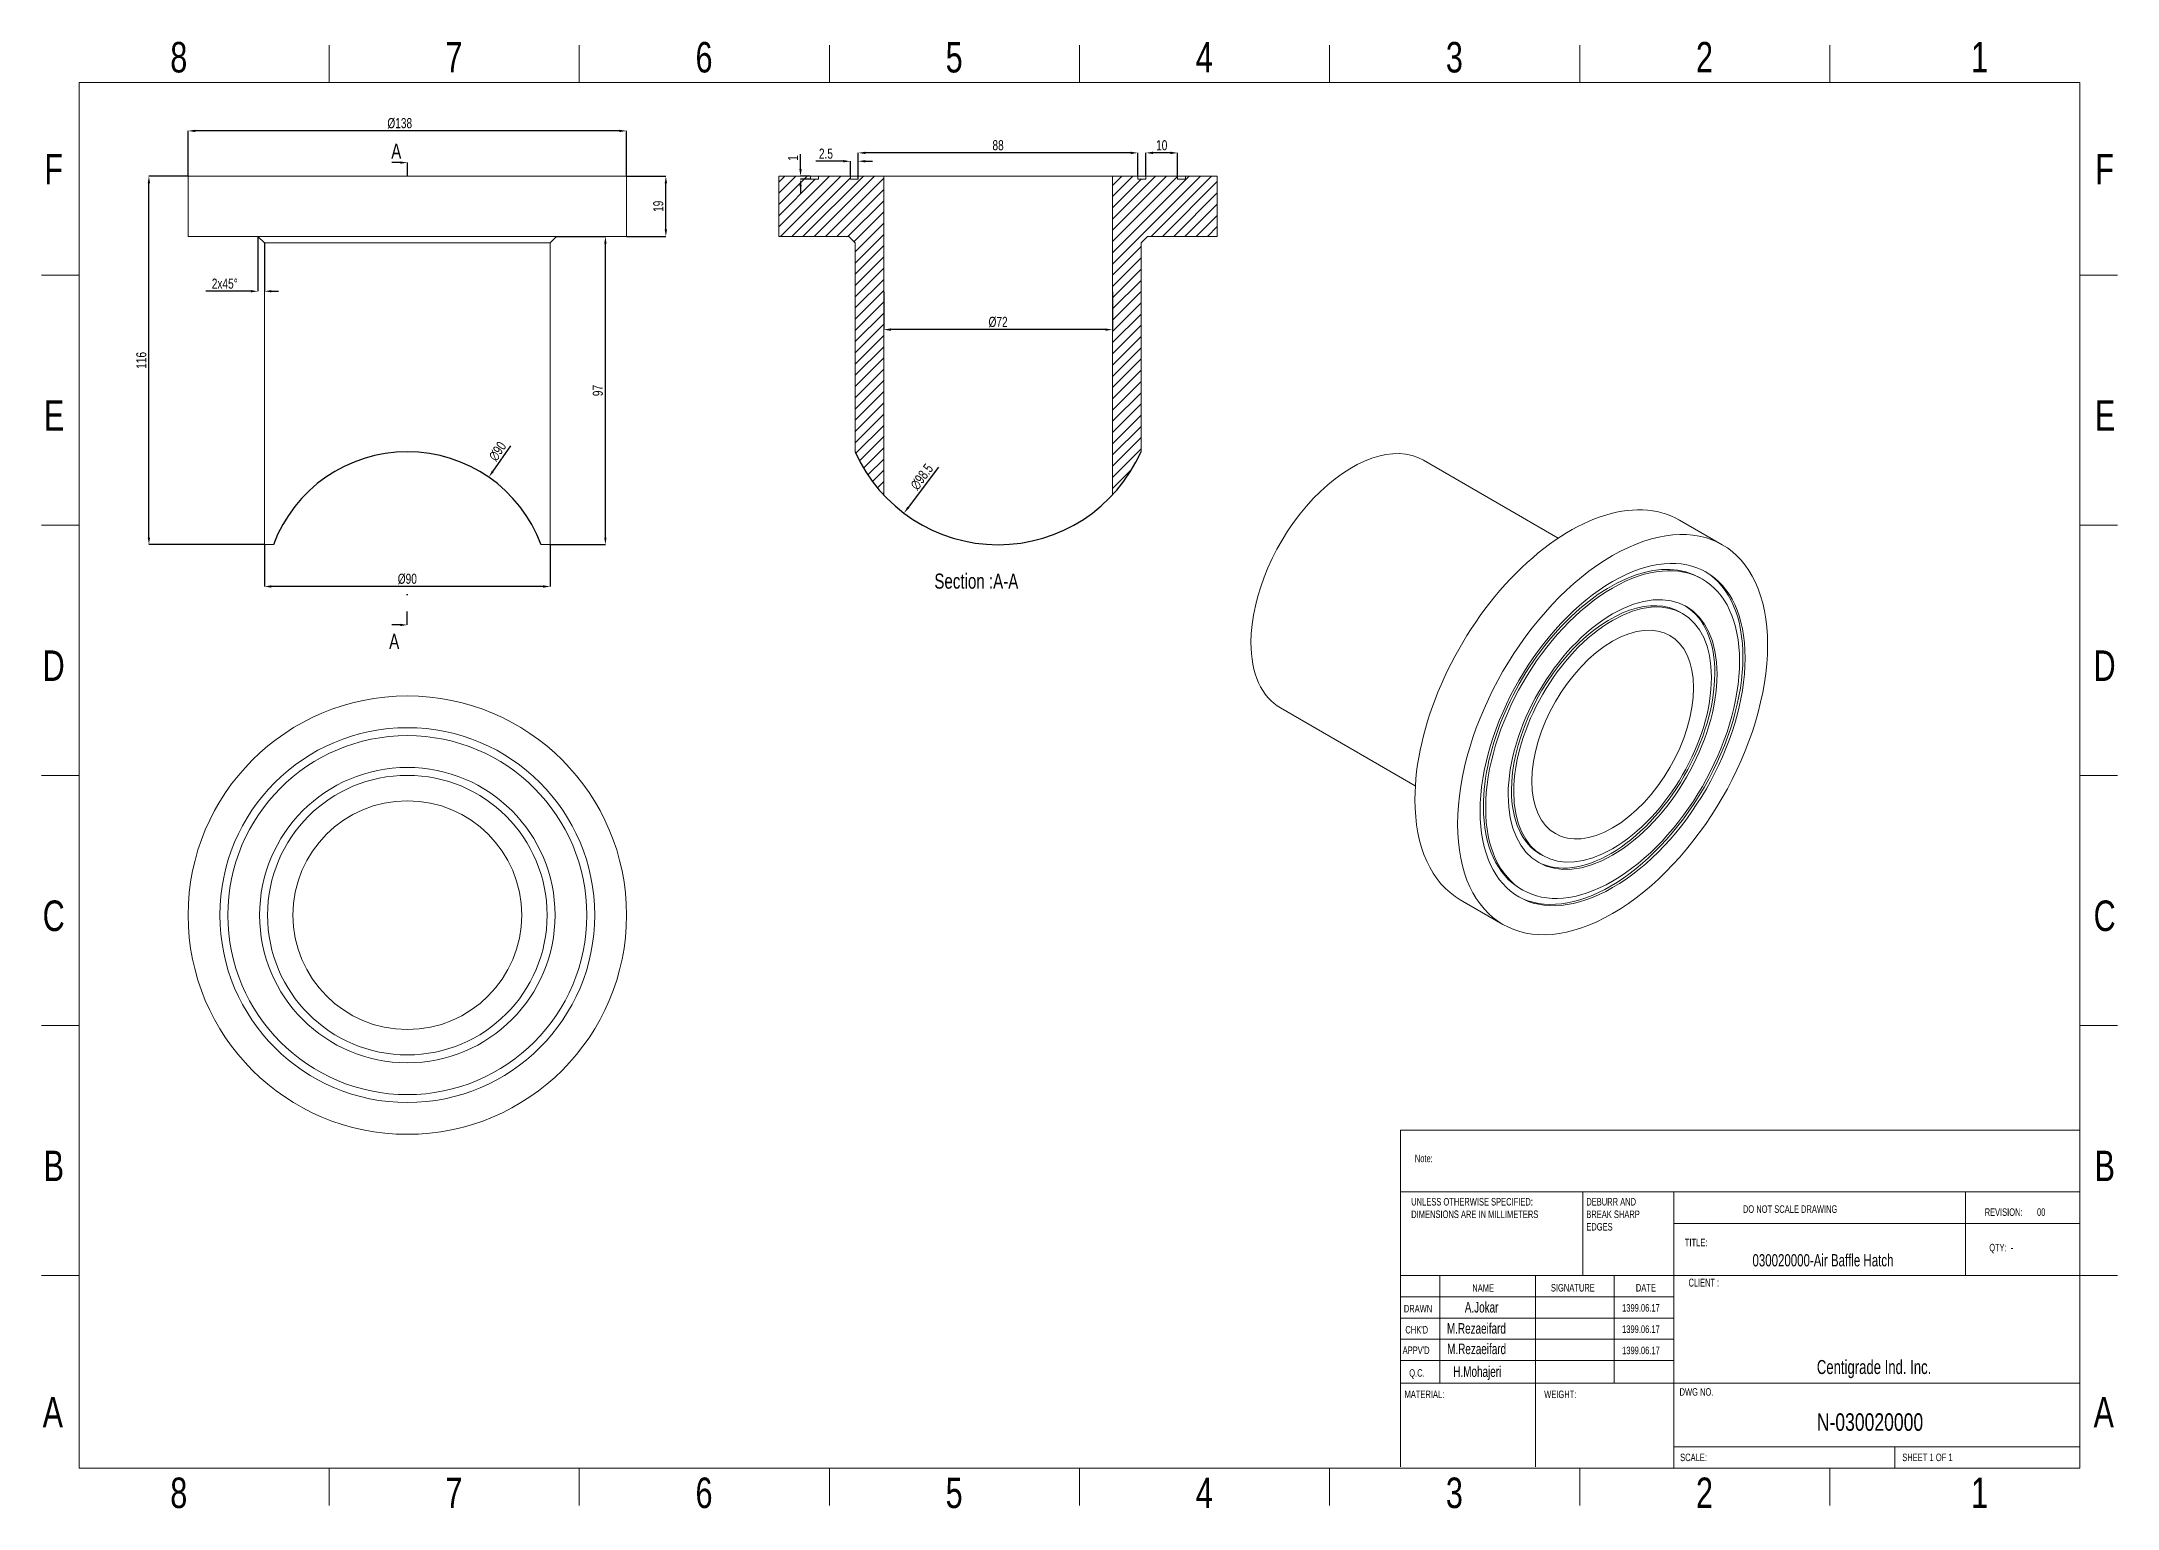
# Model space of a CAD drawing. Header units: millimetres. Extents: x 3487 to 4141, y 1529 to 1991.
import ezdxf

# ---------------------------------------------------------------- set-up
doc = ezdxf.new("R2010")
doc.units = ezdxf.units.MM
doc.header["$MEASUREMENT"] = 0
doc.styles.add('SLDTEXTSTYLE0', font='TXT', dxfattribs={"width": 0.75})
doc.styles.add('SLDTEXTSTYLE1', font='TXT', dxfattribs={"width": 0.686449})
doc.styles.add('SLDTEXTSTYLE2', font='TXT', dxfattribs={"width": 0.652778})
doc.styles.add('SLDTEXTSTYLE3', font='TXT', dxfattribs={"width": 0.692308})
doc.styles.add('SLDTEXTSTYLE4', font='TXT', dxfattribs={"width": 0.7})
doc.styles.add('SLDTEXTSTYLE5', font='TXT', dxfattribs={"width": 0.678571})
doc.dimstyles.new('SLDDIMSTYLE0', dxfattribs={"dimscale": 1.5, "dimtxt": 2.116667, "dimasz": 1.5, "dimexe": 0, "dimexo": 0.0625, "dimgap": 0.529167, "dimtad": 1, "dimdec": 1, "dimrnd": 1e-09, "dimzin": 12, "dimdsep": 46, "dimtxsty": 'SLDTEXTSTYLE0', "dimcen": 0.09, "dimadec": 0, "dimazin": 3, "dimtfac": 1, "dimtdec": 1, "dimtofl": 0, "dimtmove": 0, "dimatfit": 3, "dimfxl": 1, "dimfrac": 2, "dimtolj": 1, "dimtzin": 12, "dimarcsym": 0})

# ---------------------------------------------------------------- blocks, each defined once
blk = doc.blocks.new('SW_NOTE_62')
at = {"color": 0, "linetype": 'Continuous', "lineweight": 0, "char_height": 1.5, "attachment_point": 1, "style": 'SLDTEXTSTYLE0'}
for s, insert in [('UNLESS OTHERWISE SPECIFIED:', (0, 1.93)), ('DIMENSIONS ARE IN MILLIMETERS', (0, -0.57))]:
    blk.add_mtext(s, dxfattribs=dict(at, insert=insert))
blk = doc.blocks.new('SW_NOTE_63')
at = {"color": 0, "linetype": 'Continuous', "lineweight": 0, "char_height": 1.5, "attachment_point": 1, "style": 'SLDTEXTSTYLE0'}
for s, insert in [('DEBURR AND', (0, 1.93)), ('BREAK SHARP', (0, -0.57)), ('EDGES', (0, -3.07))]:
    blk.add_mtext(s, dxfattribs=dict(at, insert=insert))
blk = doc.blocks.new('*D7')
at = {"color": 0, "lineweight": -2, "transparency": 16777216}
for p, q in [((3533.62, 1948.85), (3533.62, 1963)), ((3669.37, 1963), (3535.87, 1963)), ((3671.62, 1948.85), (3671.62, 1963))]:
    blk.add_line(p, q, dxfattribs=at)
at = {"color": 0, "transparency": 16777216}
for points in [[(3535.87, 1963.37), (3535.87, 1962.62), (3533.62, 1963)], [(3669.37, 1963.37), (3669.37, 1962.62), (3671.62, 1963)]]:
    blk.add_solid(points, dxfattribs=at)
at = {"layer": 'Defpoints', "color": 0, "transparency": 16777216}
for p in [(3533.62, 1963), (3533.62, 1948.76), (3671.62, 1948.76)]:
    blk.add_point(p, dxfattribs=at)
at = {"color": 0, "transparency": 16777216, "insert": (3600.23, 1965.38), "char_height": 3.175, "attachment_point": 5, "style": 'SLDTEXTSTYLE0'}
blk.add_mtext('\\A1;%%C138', dxfattribs=at)
blk = doc.blocks.new('*D8')
at = {"color": 0, "lineweight": -2, "transparency": 16777216}
for p, q in [((3533.52, 1948.76), (3521.29, 1948.76)), ((3521.29, 1835.01), (3521.29, 1946.51)), ((3557.52, 1832.76), (3521.29, 1832.76))]:
    blk.add_line(p, q, dxfattribs=at)
at = {"color": 0, "transparency": 16777216}
for points in [[(3520.91, 1946.51), (3521.66, 1946.51), (3521.29, 1948.76)], [(3520.91, 1835.01), (3521.66, 1835.01), (3521.29, 1832.76)]]:
    blk.add_solid(points, dxfattribs=at)
at = {"layer": 'Defpoints', "color": 0, "transparency": 16777216}
for p in [(3521.29, 1948.76), (3533.62, 1948.76), (3557.62, 1832.76)]:
    blk.add_point(p, dxfattribs=at)
at = {"color": 0, "transparency": 16777216, "insert": (3518.91, 1890.76), "char_height": 3.175, "attachment_point": 5, "rotation": 90, "style": 'SLDTEXTSTYLE0'}
blk.add_mtext('\\A1;116', dxfattribs=at)
blk = doc.blocks.new('*D9')
at = {"color": 0, "lineweight": -2, "transparency": 16777216}
for p, q in [((3649.71, 1929.76), (3664.96, 1929.76)), ((3664.96, 1835.01), (3664.96, 1927.51)), ((3647.71, 1832.76), (3664.96, 1832.76))]:
    blk.add_line(p, q, dxfattribs=at)
at = {"color": 0, "transparency": 16777216}
for points in [[(3664.59, 1927.51), (3665.34, 1927.51), (3664.96, 1929.76)], [(3664.59, 1835.01), (3665.34, 1835.01), (3664.96, 1832.76)]]:
    blk.add_solid(points, dxfattribs=at)
at = {"layer": 'Defpoints', "color": 0, "transparency": 16777216}
for p in [(3649.62, 1929.76), (3664.96, 1929.76), (3647.62, 1832.76)]:
    blk.add_point(p, dxfattribs=at)
at = {"color": 0, "transparency": 16777216, "insert": (3662.58, 1881.26), "char_height": 3.175, "attachment_point": 5, "rotation": 90, "style": 'SLDTEXTSTYLE0'}
blk.add_mtext('\\A1;97', dxfattribs=at)
blk = doc.blocks.new('*D10')
at = {"color": 0, "lineweight": -2, "transparency": 16777216}
for p, q in [((3671.71, 1948.76), (3684, 1948.76)), ((3684, 1932.01), (3684, 1946.51)), ((3671.71, 1929.76), (3684, 1929.76))]:
    blk.add_line(p, q, dxfattribs=at)
at = {"color": 0, "transparency": 16777216}
for points in [[(3683.62, 1946.51), (3684.37, 1946.51), (3684, 1948.76)], [(3683.62, 1932.01), (3684.37, 1932.01), (3684, 1929.76)]]:
    blk.add_solid(points, dxfattribs=at)
at = {"layer": 'Defpoints', "color": 0, "transparency": 16777216}
for p in [(3671.62, 1948.76), (3684, 1948.76), (3671.62, 1929.76)]:
    blk.add_point(p, dxfattribs=at)
at = {"color": 0, "transparency": 16777216, "insert": (3681.62, 1939.26), "char_height": 3.175, "attachment_point": 5, "rotation": 90, "style": 'SLDTEXTSTYLE0'}
blk.add_mtext('\\A1;19', dxfattribs=at)
blk = doc.blocks.new('*D11')
at = {"color": 0, "lineweight": -2, "transparency": 16777216}
for p, q in [((3557.62, 1832.66), (3557.62, 1819.59)), ((3647.62, 1832.66), (3647.62, 1819.59)), ((3645.37, 1819.59), (3559.87, 1819.59))]:
    blk.add_line(p, q, dxfattribs=at)
at = {"color": 0, "transparency": 16777216}
for points in [[(3559.87, 1819.96), (3559.87, 1819.21), (3557.62, 1819.59)], [(3645.37, 1819.96), (3645.37, 1819.21), (3647.62, 1819.59)]]:
    blk.add_solid(points, dxfattribs=at)
at = {"layer": 'Defpoints', "color": 0, "transparency": 16777216}
for p in [(3557.62, 1832.76), (3647.62, 1832.76), (3557.62, 1819.59)]:
    blk.add_point(p, dxfattribs=at)
at = {"color": 0, "transparency": 16777216, "insert": (3602.62, 1821.97), "char_height": 3.175, "attachment_point": 5, "style": 'SLDTEXTSTYLE0'}
blk.add_mtext('\\A1;%%C90', dxfattribs=at)
blk = doc.blocks.new('*D12')
at = {"color": 0, "lineweight": -2, "transparency": 16777216}
for p, q in [((3555.62, 1929.66), (3555.62, 1912.52)), ((3557.62, 1927.66), (3557.62, 1912.52)), ((3553.37, 1912.52), (3539.21, 1912.52)), ((3559.87, 1912.52), (3562.12, 1912.52))]:
    blk.add_line(p, q, dxfattribs=at)
at = {"color": 0, "transparency": 16777216}
for points in [[(3553.37, 1912.9), (3553.37, 1912.15), (3555.62, 1912.52)], [(3559.87, 1912.9), (3559.87, 1912.15), (3557.62, 1912.52)]]:
    blk.add_solid(points, dxfattribs=at)
at = {"layer": 'Defpoints', "color": 0, "transparency": 16777216}
for p in [(3555.62, 1929.76), (3557.62, 1927.76), (3555.62, 1912.52)]:
    blk.add_point(p, dxfattribs=at)
at = {"color": 0, "transparency": 16777216, "insert": (3545.16, 1914.9), "char_height": 3.175, "attachment_point": 5, "style": 'SLDTEXTSTYLE0'}
blk.add_mtext('\\A1;2x45%%D', dxfattribs=at)
blk = doc.blocks.new('*D13')
at = {"color": 0, "lineweight": -2, "transparency": 16777216}
for p, q in [((3752.56, 1912.34), (3752.56, 1900.44)), ((3824.56, 1912.34), (3824.56, 1900.44)), ((3822.31, 1900.44), (3754.81, 1900.44))]:
    blk.add_line(p, q, dxfattribs=at)
at = {"color": 0, "transparency": 16777216}
for points in [[(3754.81, 1900.82), (3754.81, 1900.07), (3752.56, 1900.44)], [(3822.31, 1900.82), (3822.31, 1900.07), (3824.56, 1900.44)]]:
    blk.add_solid(points, dxfattribs=at)
at = {"layer": 'Defpoints', "color": 0, "transparency": 16777216}
for p in [(3752.56, 1912.43), (3824.56, 1912.43), (3752.56, 1900.44)]:
    blk.add_point(p, dxfattribs=at)
at = {"color": 0, "transparency": 16777216, "insert": (3788.56, 1902.82), "char_height": 3.175, "attachment_point": 5, "style": 'SLDTEXTSTYLE0'}
blk.add_mtext('\\A1;%%C72', dxfattribs=at)
blk = doc.blocks.new('*D14')
at = {"color": 0, "lineweight": -2, "transparency": 16777216}
for p, q in [((3744.56, 1948.85), (3744.56, 1956.08)), ((3830.31, 1956.08), (3746.81, 1956.08)), ((3832.56, 1948.85), (3832.56, 1956.08))]:
    blk.add_line(p, q, dxfattribs=at)
at = {"color": 0, "transparency": 16777216}
for points in [[(3746.81, 1956.45), (3746.81, 1955.7), (3744.56, 1956.08)], [(3830.31, 1956.45), (3830.31, 1955.7), (3832.56, 1956.08)]]:
    blk.add_solid(points, dxfattribs=at)
at = {"layer": 'Defpoints', "color": 0, "transparency": 16777216}
for p in [(3744.56, 1956.08), (3744.56, 1948.76), (3832.56, 1948.76)]:
    blk.add_point(p, dxfattribs=at)
at = {"color": 0, "transparency": 16777216, "insert": (3788.56, 1958.46), "char_height": 3.175, "attachment_point": 5, "style": 'SLDTEXTSTYLE0'}
blk.add_mtext('\\A1;88', dxfattribs=at)
blk = doc.blocks.new('*D15')
at = {"color": 0, "lineweight": -2, "transparency": 16777216}
for p, q in [((3739.81, 1953.44), (3731.21, 1953.44)), ((3742.06, 1948.85), (3742.06, 1953.44)), ((3744.56, 1947.85), (3744.56, 1953.44)), ((3746.81, 1953.44), (3749.06, 1953.44))]:
    blk.add_line(p, q, dxfattribs=at)
at = {"color": 0, "transparency": 16777216}
for points in [[(3739.81, 1953.82), (3739.81, 1953.07), (3742.06, 1953.44)], [(3746.81, 1953.82), (3746.81, 1953.07), (3744.56, 1953.44)]]:
    blk.add_solid(points, dxfattribs=at)
at = {"layer": 'Defpoints', "color": 0, "transparency": 16777216}
for p in [(3742.06, 1953.44), (3742.06, 1948.76), (3744.56, 1947.76)]:
    blk.add_point(p, dxfattribs=at)
at = {"color": 0, "transparency": 16777216, "insert": (3734.38, 1955.82), "char_height": 3.175, "attachment_point": 5, "style": 'SLDTEXTSTYLE0'}
blk.add_mtext('\\A1;2.5', dxfattribs=at)
blk = doc.blocks.new('*D16')
at = {"color": 0, "lineweight": -2, "transparency": 16777216}
for p, q in [((3726.38, 1951.01), (3726.38, 1955.64)), ((3729.46, 1948.76), (3726.38, 1948.76)), ((3729.46, 1947.76), (3726.38, 1947.76)), ((3726.38, 1945.51), (3726.38, 1943.26))]:
    blk.add_line(p, q, dxfattribs=at)
at = {"color": 0, "transparency": 16777216}
for points in [[(3726.01, 1951.01), (3726.76, 1951.01), (3726.38, 1948.76)], [(3726.01, 1945.51), (3726.76, 1945.51), (3726.38, 1947.76)]]:
    blk.add_solid(points, dxfattribs=at)
at = {"layer": 'Defpoints', "color": 0, "transparency": 16777216}
for p in [(3726.38, 1948.76), (3729.56, 1948.76), (3729.56, 1947.76)]:
    blk.add_point(p, dxfattribs=at)
at = {"color": 0, "transparency": 16777216, "insert": (3724, 1954.45), "char_height": 3.175, "attachment_point": 5, "rotation": 90, "style": 'SLDTEXTSTYLE0'}
blk.add_mtext('\\A1;1', dxfattribs=at)
blk = doc.blocks.new('*D17')
at = {"color": 0, "lineweight": -2, "transparency": 16777216}
for p, q in [((3835.06, 1948.85), (3835.06, 1956.08)), ((3842.81, 1956.08), (3837.31, 1956.08)), ((3845.06, 1948.85), (3845.06, 1956.08))]:
    blk.add_line(p, q, dxfattribs=at)
at = {"color": 0, "transparency": 16777216}
for points in [[(3837.31, 1956.45), (3837.31, 1955.7), (3835.06, 1956.08)], [(3842.81, 1956.45), (3842.81, 1955.7), (3845.06, 1956.08)]]:
    blk.add_solid(points, dxfattribs=at)
at = {"layer": 'Defpoints', "color": 0, "transparency": 16777216}
for p in [(3835.06, 1956.08), (3835.06, 1948.76), (3845.06, 1948.76)]:
    blk.add_point(p, dxfattribs=at)
at = {"color": 0, "transparency": 16777216, "insert": (3840.06, 1958.46), "char_height": 3.175, "attachment_point": 5, "style": 'SLDTEXTSTYLE0'}
blk.add_mtext('\\A1;10', dxfattribs=at)
blk = doc.blocks.new('*D18')
at = {"color": 0, "lineweight": -2, "transparency": 16777216}
for p, q in [((3635.13, 1863.89), (3629.55, 1855.85)), ((3602.48, 1817.02), (3602.75, 1817.02)), ((3602.62, 1816.89), (3602.62, 1817.16))]:
    blk.add_line(p, q, dxfattribs=at)
at = {"color": 0, "transparency": 16777216}
blk.add_solid([(3629.24, 1856.06), (3629.86, 1855.63), (3628.27, 1854)], dxfattribs=at)
at = {"layer": 'Defpoints', "color": 0, "transparency": 16777216}
for p in [(3628.27, 1854), (3576.97, 1780.05)]:
    blk.add_point(p, dxfattribs=at)
at = {"color": 0, "transparency": 16777216, "insert": (3631.03, 1862.15), "char_height": 3.175, "attachment_point": 5, "rotation": 55.24959, "style": 'SLDTEXTSTYLE0'}
blk.add_mtext('\\A1;∅90', dxfattribs=at)
blk = doc.blocks.new('*D19')
at = {"color": 0, "lineweight": -2, "transparency": 16777216}
blk.add_line((3769.81, 1857.11), (3760.28, 1844.47), dxfattribs=at)
at = {"color": 0, "transparency": 16777216}
blk.add_solid([(3759.98, 1844.69), (3760.58, 1844.24), (3758.93, 1842.67)], dxfattribs=at)
at = {"layer": 'Defpoints', "color": 0, "transparency": 16777216}
for p in [(3818.18, 1921.3), (3758.93, 1842.67)]:
    blk.add_point(p, dxfattribs=at)
at = {"color": 0, "transparency": 16777216, "insert": (3764.56, 1854.1), "char_height": 3.175, "attachment_point": 5, "rotation": 53.00097, "style": 'SLDTEXTSTYLE0'}
blk.add_mtext('\\A1;∅98.5', dxfattribs=at)

msp = doc.modelspace()

# ---------------------------------------------------------------- hatches: boundary and pattern name
h = msp.add_hatch()
h.set_pattern_fill('ANSI31', color=256, scale=20)
h.set_pattern_definition([(45, (1938.6418, 660.968), (-1.767767, 1.767767), [])])
h.paths.add_polyline_path([(3732.06, 1948.76), (3732.06, 1947.76), (3729.56, 1947.76), (3729.56, 1948.76), (3719.56, 1948.76), (3719.56, 1929.76), (3741.56, 1929.76), (3743.56, 1927.76), (3743.56, 1862.02, 0.083465), (3752.56, 1848.41), (3752.56, 1948.76), (3744.56, 1948.76), (3744.56, 1947.76), (3742.06, 1947.76), (3742.06, 1948.76)])
h.paths.add_polyline_path([(3824.56, 1948.76), (3824.56, 1848.41, 0.083465), (3833.56, 1862.02), (3833.56, 1927.76), (3835.56, 1929.76), (3857.56, 1929.76), (3857.56, 1948.76), (3847.56, 1948.76), (3847.56, 1947.76), (3845.06, 1947.76), (3845.06, 1948.76), (3835.06, 1948.76), (3835.06, 1947.76), (3832.56, 1947.76), (3832.56, 1948.76)])

# ---------------------------------------------------------------- linework, layer by layer
at = {"color": 7, "linetype": 'Continuous', "lineweight": 18}
for p, q in [((3578.02, 1978.21), (3578.02, 1990.02)), ((3656.74, 1978.21), (3656.74, 1990.02)), ((3735.46, 1978.21), (3735.46, 1990.02)), ((3814.19, 1990.02), (3814.19, 1978.21)), ((3814.19, 1978.21), (3814.19, 1990.02)), ((3892.91, 1978.21), (3892.91, 1990.02)), ((3971.63, 1978.21), (3971.63, 1990.02)), ((4050.36, 1978.21), (4050.36, 1990.02)), ((3499.29, 1542.08), (3499.29, 1978.21)), ((3499.29, 1978.21), (4129.08, 1978.21)), ((4129.08, 1978.21), (4129.08, 1542.08)), ((3499.29, 1917.6), (3487.48, 1917.6)), ((4129.08, 1917.6), (4140.89, 1917.6)), ((3499.29, 1838.87), (3487.48, 1838.87)), ((4129.08, 1838.87), (4140.89, 1838.87)), ((3487.48, 1760.15), (3499.29, 1760.15)), ((3499.29, 1760.15), (3487.48, 1760.15)), ((4140.89, 1760.15), (4129.08, 1760.15)), ((4129.08, 1760.15), (4140.89, 1760.15)), ((3499.29, 1681.42), (3487.48, 1681.42)), ((4129.08, 1681.42), (4140.89, 1681.42)), ((3915.27, 1648.51), (4129.08, 1648.51)), ((3915.27, 1648.51), (3915.27, 1629.07)), ((3915.27, 1629.07), (4129.08, 1629.07)), ((3915.27, 1629.07), (3915.27, 1542.48)), ((3972.58, 1629.07), (3972.58, 1602.7)), ((4001.23, 1629.07), (4001.23, 1542.08)), ((4093.01, 1602.7), (4093.01, 1629.07)), ((4129.08, 1619.04), (4001.23, 1619.04)), ((3499.29, 1602.7), (3487.48, 1602.7)), ((4129.08, 1602.7), (3915.27, 1602.7)), ((3927.55, 1602.7), (3927.55, 1568.85)), ((3957.76, 1602.7), (3957.76, 1542.48)), ((3982.51, 1602.7), (3982.51, 1568.85)), ((4001.23, 1542.48), (4001.23, 1602.7)), ((4129.08, 1602.7), (4140.89, 1602.7)), ((4001.23, 1596.01), (3915.27, 1596.01)), ((4001.23, 1589.32), (3915.27, 1589.32)), ((4001.23, 1582.63), (3915.27, 1582.63)), ((4001.23, 1575.94), (3915.27, 1575.94)), ((3931.64, 1568.85), (3915.27, 1568.85)), ((3931.64, 1568.85), (4129.08, 1568.85)), ((4001.23, 1548.78), (4129.08, 1548.78)), ((4070.83, 1542.08), (4070.83, 1548.78)), ((4129.08, 1542.08), (3499.29, 1542.08)), ((3578.02, 1542.08), (3578.02, 1530.28)), ((3656.74, 1542.08), (3656.74, 1530.28)), ((3735.46, 1542.08), (3735.46, 1530.28)), ((3814.19, 1530.28), (3814.19, 1542.08)), ((3814.19, 1542.08), (3814.19, 1530.28)), ((3892.91, 1542.08), (3892.91, 1530.28)), ((3971.63, 1542.08), (3971.63, 1530.28)), ((4050.36, 1542.08), (4050.36, 1530.28))]:
    msp.add_line(p, q, dxfattribs=at)
at = {"color": 0, "linetype": 'Continuous', "lineweight": 0}
for p, q in [((3671.62, 1948.76), (3533.62, 1948.76)), ((3533.62, 1948.76), (3533.62, 1929.76)), ((3671.62, 1948.76), (3671.62, 1929.76)), ((3719.56, 1948.76), (3719.56, 1929.76)), ((3729.56, 1948.76), (3719.56, 1948.76)), ((3729.56, 1947.76), (3729.56, 1948.76)), ((3732.06, 1948.76), (3729.56, 1948.76)), ((3732.06, 1947.76), (3729.56, 1947.76)), ((3732.06, 1948.76), (3732.06, 1947.76)), ((3742.06, 1948.76), (3732.06, 1948.76)), ((3742.06, 1947.76), (3742.06, 1948.76)), ((3744.56, 1948.76), (3742.06, 1948.76)), ((3744.56, 1947.76), (3742.06, 1947.76)), ((3744.56, 1948.76), (3744.56, 1947.76)), ((3752.56, 1948.76), (3744.56, 1948.76)), ((3752.56, 1848.41), (3752.56, 1948.76)), ((3824.56, 1948.76), (3752.56, 1948.76)), ((3824.56, 1948.76), (3824.56, 1848.41)), ((3832.56, 1948.76), (3824.56, 1948.76)), ((3832.56, 1947.76), (3832.56, 1948.76)), ((3835.06, 1948.76), (3832.56, 1948.76)), ((3835.06, 1947.76), (3832.56, 1947.76)), ((3835.06, 1948.76), (3835.06, 1947.76)), ((3845.06, 1948.76), (3835.06, 1948.76)), ((3845.06, 1947.76), (3845.06, 1948.76)), ((3847.56, 1948.76), (3845.06, 1948.76)), ((3847.56, 1947.76), (3845.06, 1947.76)), ((3847.56, 1948.76), (3847.56, 1947.76)), ((3857.56, 1948.76), (3847.56, 1948.76)), ((3857.56, 1929.76), (3857.56, 1948.76)), ((3671.62, 1929.76), (3533.62, 1929.76)), ((3557.62, 1927.76), (3555.62, 1929.76)), ((3647.62, 1927.76), (3557.62, 1927.76)), ((3557.62, 1927.76), (3557.62, 1832.76)), ((3647.62, 1927.76), (3649.62, 1929.76)), ((3647.62, 1927.76), (3647.62, 1832.76)), ((3719.56, 1929.76), (3741.56, 1929.76)), ((3741.56, 1929.76), (3743.56, 1927.76)), ((3743.56, 1927.76), (3743.56, 1862.02)), ((3833.56, 1927.76), (3835.56, 1929.76)), ((3833.56, 1862.02), (3833.56, 1927.76)), ((3835.56, 1929.76), (3857.56, 1929.76)), ((3560.46, 1832.76), (3557.62, 1832.76)), ((3647.62, 1832.76), (3644.78, 1832.76))]:
    msp.add_line(p, q, dxfattribs=at)
for p, q in [((3600.37, 1953.02), (3597.73, 1953.02)), ((3602.62, 1953.02), (3602.62, 1948.76)), ((3602.62, 1807.49), (3602.62, 1811.76)), ((3600.37, 1807.49), (3597.73, 1807.49))]:
    msp.add_line(p, q)
at = {"color": 0, "linetype": 'Continuous', "lineweight": 0, "extrusion": (0, 0.816497, 0.57735)}
for p, q in [((3964.89, 1834.81), (3922.46, 1859.31)), ((4016.48, 1832.74), (4003.05, 1840.5)), ((4010.23, 1821.92), (4009.52, 1822.32)), ((4003.98, 1811.09), (4003.27, 1811.5)), ((3919.89, 1756.87), (3877.46, 1781.37)), ((3959.98, 1734.88), (3959.27, 1735.29)), ((3947.48, 1713.23), (3934.05, 1720.99)), ((3953.73, 1724.05), (3953.02, 1724.46))]:
    msp.add_line(p, q, dxfattribs=at)
at = {"color": 0, "linetype": 'Continuous', "lineweight": 0}
for radius in [69, 59, 56.5, 46.5, 44, 36]:
    msp.add_circle((3602.62, 1716.15), radius, dxfattribs=at)
for centre, radius, start, end in [((3602.62, 1817.02), 45, 20.46404, 159.53596), ((3788.56, 1881.98), 49.23, 203.92161, 336.07839)]:
    msp.add_arc(centre, radius, start, end)
at = {"color": 0, "linetype": 'Continuous', "lineweight": 0, "extrusion": (1.59096e-16, 1.64541e-16, -1)}
msp.add_ellipse((3899.96, 1820.34), major_axis=(22.5, 38.97), ratio=0.57735, start_param=-2.356194, end_param=0, dxfattribs=at)
at = {"color": 0, "linetype": 'Continuous', "lineweight": 0, "extrusion": (3.23637e-16, 5.44432e-18, -1)}
msp.add_ellipse((3968.55, 1780.74), major_axis=(34.5, 59.76), ratio=0.57735, start_param=-2.356194, end_param=0, dxfattribs=at)
at = {"color": 0, "linetype": 'Continuous', "lineweight": 0, "extrusion": (2.4037e-17, -1.38778e-17, -1)}
msp.add_ellipse((3981.98, 1772.98), major_axis=(-34.5, -59.76), ratio=0.57735, start_param=-5.497787, end_param=0.785398, dxfattribs=at)
at = {"color": 0, "linetype": 'Continuous', "lineweight": 0, "extrusion": (1.40504e-16, -1.45219e-16, -1)}
msp.add_ellipse((3981.98, 1772.98), major_axis=(-29.5, -51.1), ratio=0.57735, start_param=-5.497787, end_param=0.785398, dxfattribs=at)
at = {"color": 0, "linetype": 'Continuous', "lineweight": 0, "extrusion": (5.92297e-17, 1.581e-16, -1)}
msp.add_ellipse((3981.98, 1772.98), major_axis=(-28.25, -48.93), ratio=0.57735, start_param=-5.497787, end_param=0.785398, dxfattribs=at)
at = {"color": 0, "linetype": 'Continuous', "lineweight": 0, "extrusion": (1.27622e-16, 5.45148e-17, -1)}
for major_axis in [(28.25, 48.93), (22, 38.11)]:
    msp.add_ellipse((3981.27, 1773.39), major_axis=major_axis, ratio=0.57735, start_param=-2.356194, end_param=0, dxfattribs=at)
at = {"color": 0, "linetype": 'Continuous', "lineweight": 0, "extrusion": (2.03452e-16, 7.48333e-17, -1)}
msp.add_ellipse((3981.27, 1773.39), major_axis=(29.5, 51.1), ratio=0.57735, start_param=0.011985, end_param=3.129608, dxfattribs=at)
at = {"color": 0, "linetype": 'Continuous', "lineweight": 0, "extrusion": (2.44089e-16, -7.6826e-17, -1)}
msp.add_ellipse((3981.98, 1772.98), major_axis=(-23.25, -40.27), ratio=0.57735, start_param=-5.497787, end_param=0.785398, dxfattribs=at)
at = {"color": 0, "linetype": 'Continuous', "lineweight": 0, "extrusion": (1.20185e-16, -6.93889e-17, -1)}
msp.add_ellipse((3981.98, 1772.98), major_axis=(-22, -38.11), ratio=0.57735, start_param=-5.497787, end_param=0.785398, dxfattribs=at)
at = {"color": 0, "linetype": 'Continuous', "lineweight": 0, "extrusion": (2.2377e-16, -9.9638e-19, -1)}
msp.add_ellipse((3981.98, 1772.98), major_axis=(-18, -31.18), ratio=0.57735, start_param=-5.497787, end_param=0.785398, dxfattribs=at)
at = {"color": 0, "linetype": 'Continuous', "lineweight": 0, "extrusion": (-7.58296e-17, -2.03185e-17, -1)}
msp.add_ellipse((3981.27, 1773.39), major_axis=(23.25, 40.27), ratio=0.57735, start_param=0.015207, end_param=3.126385, dxfattribs=at)
at = {"color": 0, "linetype": 'Continuous', "lineweight": 0, "extrusion": (3.40237e-16, -1.32337e-16, -1)}
msp.add_ellipse((3899.96, 1820.34), major_axis=(-22.5, -38.97), ratio=0.57735, start_param=0, end_param=0.785398, dxfattribs=at)
at = {"color": 0, "linetype": 'Continuous', "lineweight": 0, "extrusion": (2.16333e-16, -1.249e-16, -1)}
msp.add_ellipse((3968.55, 1780.74), major_axis=(-34.5, -59.76), ratio=0.57735, start_param=0, end_param=0.785398, dxfattribs=at)
at = {"color": 0, "linetype": 'Continuous', "lineweight": 0, "extrusion": (1.47941e-16, -2.13149e-17, -1)}
msp.add_ellipse((3981.27, 1773.39), major_axis=(-22, -38.11), ratio=0.57735, start_param=0, end_param=0.785398, dxfattribs=at)
at = {"color": 0, "linetype": 'Continuous', "lineweight": 0, "extrusion": (2.20052e-16, -6.29482e-17, -1)}
msp.add_ellipse((3981.27, 1773.39), major_axis=(-28.25, -48.93), ratio=0.57735, start_param=0, end_param=0.785398, dxfattribs=at)
for points in [[(3600.37, 1953.39), (3600.37, 1952.64), (3602.62, 1953.02)], [(3600.37, 1807.12), (3600.37, 1807.87), (3602.62, 1807.49)]]:
    msp.add_solid(points)

# ---------------------------------------------------------------- block references
at = {"color": 7, "linetype": 'Continuous', "lineweight": 18, "xscale": 1.574473255738715, "yscale": 1.574473255738715, "zscale": 1.574473255738715}
for name, p in [('SW_NOTE_62', (3918.59, 1624.07)), ('SW_NOTE_63', (3973.7, 1624.07))]:
    msp.add_blockref(name, p, dxfattribs=at)

# ---------------------------------------------------------------- texts
at = {"style": 'SLDTEXTSTYLE0', "width": 0.75}
for s, height, p in [('A', 4.74, (3597.56, 1954.24)), ('Section :A-A', 4.7413, (3768.5, 1818.91)), ('A', 4.74, (3596.91, 1799.95))]:
    msp.add_text(s, height=height, dxfattribs=at).set_placement(p)
at = {"color": 7, "linetype": 'Continuous', "lineweight": 18}
for s, insert, char_height, attachment_point, style in [('8', (3530.69, 1990.99), 9.6, 2, 'SLDTEXTSTYLE0'), ('7', (3617.28, 1990.99), 9.6, 2, 'SLDTEXTSTYLE0'), ('6', (3696.01, 1990.99), 9.6, 2, 'SLDTEXTSTYLE0'), ('5', (3774.73, 1990.99), 9.6, 2, 'SLDTEXTSTYLE0'), ('4', (3853.45, 1990.99), 9.6, 2, 'SLDTEXTSTYLE0'), ('3', (3932.18, 1990.99), 9.6, 2, 'SLDTEXTSTYLE0'), ('2', (4010.9, 1990.99), 9.6, 2, 'SLDTEXTSTYLE0'), ('1', (4097.5, 1990.99), 9.6, 2, 'SLDTEXTSTYLE0'), ('F', (3491.32, 1955.74), 9.6, 2, 'SLDTEXTSTYLE0'), ('F', (4136.85, 1955.74), 9.6, 2, 'SLDTEXTSTYLE0'), ('E', (3491.44, 1878.2), 9.6, 2, 'SLDTEXTSTYLE0'), ('E', (4136.97, 1878.2), 9.6, 2, 'SLDTEXTSTYLE0'), ('D', (3491.31, 1799.47), 9.6, 2, 'SLDTEXTSTYLE0'), ('D', (4136.84, 1799.47), 9.6, 2, 'SLDTEXTSTYLE0'), ('C', (3491.32, 1720.75), 9.6, 2, 'SLDTEXTSTYLE0'), ('C', (4136.85, 1720.75), 9.6, 2, 'SLDTEXTSTYLE0'), ('B', (3491.35, 1642.02), 9.6, 2, 'SLDTEXTSTYLE0'), ('Note:', (3919.73, 1640.75), 2.362, 1, 'SLDTEXTSTYLE0'), ('B', (4136.88, 1642.02), 9.6, 2, 'SLDTEXTSTYLE0'), ('DO NOT SCALE DRAWING', (4022.99, 1624.8), 2.3617, 1, 'SLDTEXTSTYLE0'), ('REVISION:       00', (4099.1, 1623.85), 2.3617, 1, 'SLDTEXTSTYLE2'), ('TITLE:', (4004.72, 1614.3), 2.362, 1, 'SLDTEXTSTYLE0'), ('030020000-Air Baffle Hatch', (4026.01, 1609.44), 3.8575, 1, 'SLDTEXTSTYLE4'), ('QTY:  -', (4100.55, 1612.68), 2.362, 1, 'SLDTEXTSTYLE5'), ('CLIENT :', (4005.89, 1601.73), 2.499, 1, 'SLDTEXTSTYLE4'), ('A.Jokar', (3935.47, 1594.39), 3.333, 1, 'SLDTEXTSTYLE4'), ('NAME', (3937.82, 1599.95), 2.362, 1, 'SLDTEXTSTYLE0'), ('SIGNATURE', (3962.56, 1600.04), 2.362, 1, 'SLDTEXTSTYLE0'), ('DATE', (3989.3, 1600.04), 2.362, 1, 'SLDTEXTSTYLE0'), ('DRAWN', (3916.28, 1593.47), 2.362, 1, 'SLDTEXTSTYLE1'), ('M.Rezaeifard', (3929.84, 1587.74), 3.3326, 1, 'SLDTEXTSTYLE4'), ('1399.06.17', (3984.97, 1593.7), 2.362, 1, 'SLDTEXTSTYLE0'), ("CHK'D", (3916.75, 1586.82), 2.362, 1, 'SLDTEXTSTYLE0'), ('M.Rezaeifard', (3929.91, 1581.29), 3.3326, 1, 'SLDTEXTSTYLE4'), ('1399.06.17', (3984.97, 1587), 2.362, 1, 'SLDTEXTSTYLE0'), ("APPV'D", (3915.9, 1580.37), 2.362, 1, 'SLDTEXTSTYLE0'), ('1399.06.17', (3984.97, 1580.31), 2.362, 1, 'SLDTEXTSTYLE0'), ('Centigrade Ind. Inc.', (4046.27, 1576.11), 4.4085, 1, 'SLDTEXTSTYLE4'), ('Q.C.', (3917.97, 1573.22), 2.362, 1, 'SLDTEXTSTYLE0'), ('H.Mohajeri', (3931.85, 1574.14), 3.333, 1, 'SLDTEXTSTYLE4'), ('A', (3491.04, 1564.48), 9.6, 2, 'SLDTEXTSTYLE0'), ('MATERIAL:', (3916.49, 1566.5), 2.362, 1, 'SLDTEXTSTYLE0'), ('WEIGHT:', (3960.45, 1566.49), 2.36, 1, 'SLDTEXTSTYLE0'), ('DWG NO.', (4003.05, 1567.25), 2.362, 1, 'SLDTEXTSTYLE0'), ('A', (4136.57, 1564.48), 9.6, 2, 'SLDTEXTSTYLE0'), ('SCALE:', (4003.24, 1546.65), 2.362, 1, 'SLDTEXTSTYLE0'), ('SHEET 1 OF 1', (4073.15, 1546.65), 2.3617, 1, 'SLDTEXTSTYLE3'), ('8', (3530.69, 1539.11), 9.6, 2, 'SLDTEXTSTYLE0'), ('7', (3617.28, 1539.11), 9.6, 2, 'SLDTEXTSTYLE0'), ('6', (3696.01, 1539.11), 9.6, 2, 'SLDTEXTSTYLE0'), ('5', (3774.73, 1539.11), 9.6, 2, 'SLDTEXTSTYLE0'), ('4', (3853.45, 1539.11), 9.6, 2, 'SLDTEXTSTYLE0'), ('3', (3932.18, 1539.11), 9.6, 2, 'SLDTEXTSTYLE0'), ('2', (4010.9, 1539.11), 9.6, 2, 'SLDTEXTSTYLE0'), ('1', (4097.5, 1539.11), 9.6, 2, 'SLDTEXTSTYLE0')]:
    msp.add_mtext(s, dxfattribs=dict(at, insert=insert, char_height=char_height, attachment_point=attachment_point, style=style))
at = {"color": 7, "linetype": 'Continuous', "lineweight": 18, "insert": (4046.24, 1559.34), "char_height": 5.5107, "width": 39.9523, "attachment_point": 1, "style": 'SLDTEXTSTYLE0'}
msp.add_mtext('N-030020000', dxfattribs=at)

# ---------------------------------------------------------------- dimensions: what is measured, and where the dimension line sits
dim = msp.add_linear_dim(base=(3533.62, 1963), p1=(3671.62, 1948.76), p2=(3533.62, 1948.76), text='%%C<>', dimstyle='SLDDIMSTYLE0')
dim.commit()
dim.dimension.update_dxf_attribs({"geometry": '*D7', "text_midpoint": (3600.23, 1963), "dimtype": 160})
for base, p1, p2, picture, middle in [((3744.56, 1956.08), (3832.56, 1948.76), (3744.56, 1948.76), '*D14', (3788.56, 1958.46)), ((3835.06, 1956.08), (3845.06, 1948.76), (3835.06, 1948.76), '*D17', (3840.06, 1958.46)), ((3742.06, 1953.44), (3744.56, 1947.76), (3742.06, 1948.76), '*D15', (3734.38, 1955.82))]:
    dim = msp.add_linear_dim(base=base, p1=p1, p2=p2, dimstyle='SLDDIMSTYLE0')
    dim.commit()
    dim.dimension.update_dxf_attribs({"geometry": picture, "text_midpoint": middle})
for base, p1, p2, picture, middle in [((3726.38, 1948.76), (3729.56, 1947.76), (3729.56, 1948.76), '*D16', (3724, 1954.45)), ((3521.29, 1948.76), (3557.62, 1832.76), (3533.62, 1948.76), '*D8', (3518.91, 1890.76)), ((3684, 1948.76), (3671.62, 1929.76), (3671.62, 1948.76), '*D10', (3681.62, 1939.26)), ((3664.96, 1929.76), (3647.62, 1832.76), (3649.62, 1929.76), '*D9', (3662.58, 1881.26))]:
    dim = msp.add_linear_dim(base=base, p1=p1, p2=p2, angle=90, dimstyle='SLDDIMSTYLE0')
    dim.commit()
    dim.dimension.update_dxf_attribs({"geometry": picture, "text_midpoint": middle})
for base, p1, p2, text, picture, middle in [((3555.62, 1912.52), (3557.62, 1927.76), (3555.62, 1929.76), '<>x45%%D', '*D12', (3545.16, 1914.9)), ((3752.56, 1900.44), (3824.56, 1912.43), (3752.56, 1912.43), '%%C<>', '*D13', (3788.56, 1902.82)), ((3557.62, 1819.59), (3647.62, 1832.76), (3557.62, 1832.76), '%%C<>', '*D11', (3602.62, 1821.97))]:
    dim = msp.add_linear_dim(base=base, p1=p1, p2=p2, text=text, dimstyle='SLDDIMSTYLE0')
    dim.commit()
    dim.dimension.update_dxf_attribs({"geometry": picture, "text_midpoint": middle})
dim = msp.add_diameter_dim_2p(p1=(3818.18, 1921.3), p2=(3758.93, 1842.67), dimstyle='SLDDIMSTYLE0')
dim.commit()
dim.dimension.update_dxf_attribs({"geometry": '*D19', "text_midpoint": (3766.46, 1852.67), "dimtype": 163})
dim = msp.add_diameter_dim_2p(p1=(3576.97, 1780.05), p2=(3628.27, 1854), dimstyle='SLDDIMSTYLE0')
dim.commit()
dim.dimension.update_dxf_attribs({"geometry": '*D18', "text_midpoint": (3631.03, 1862.15)})

doc.saveas('drawing.dxf')
